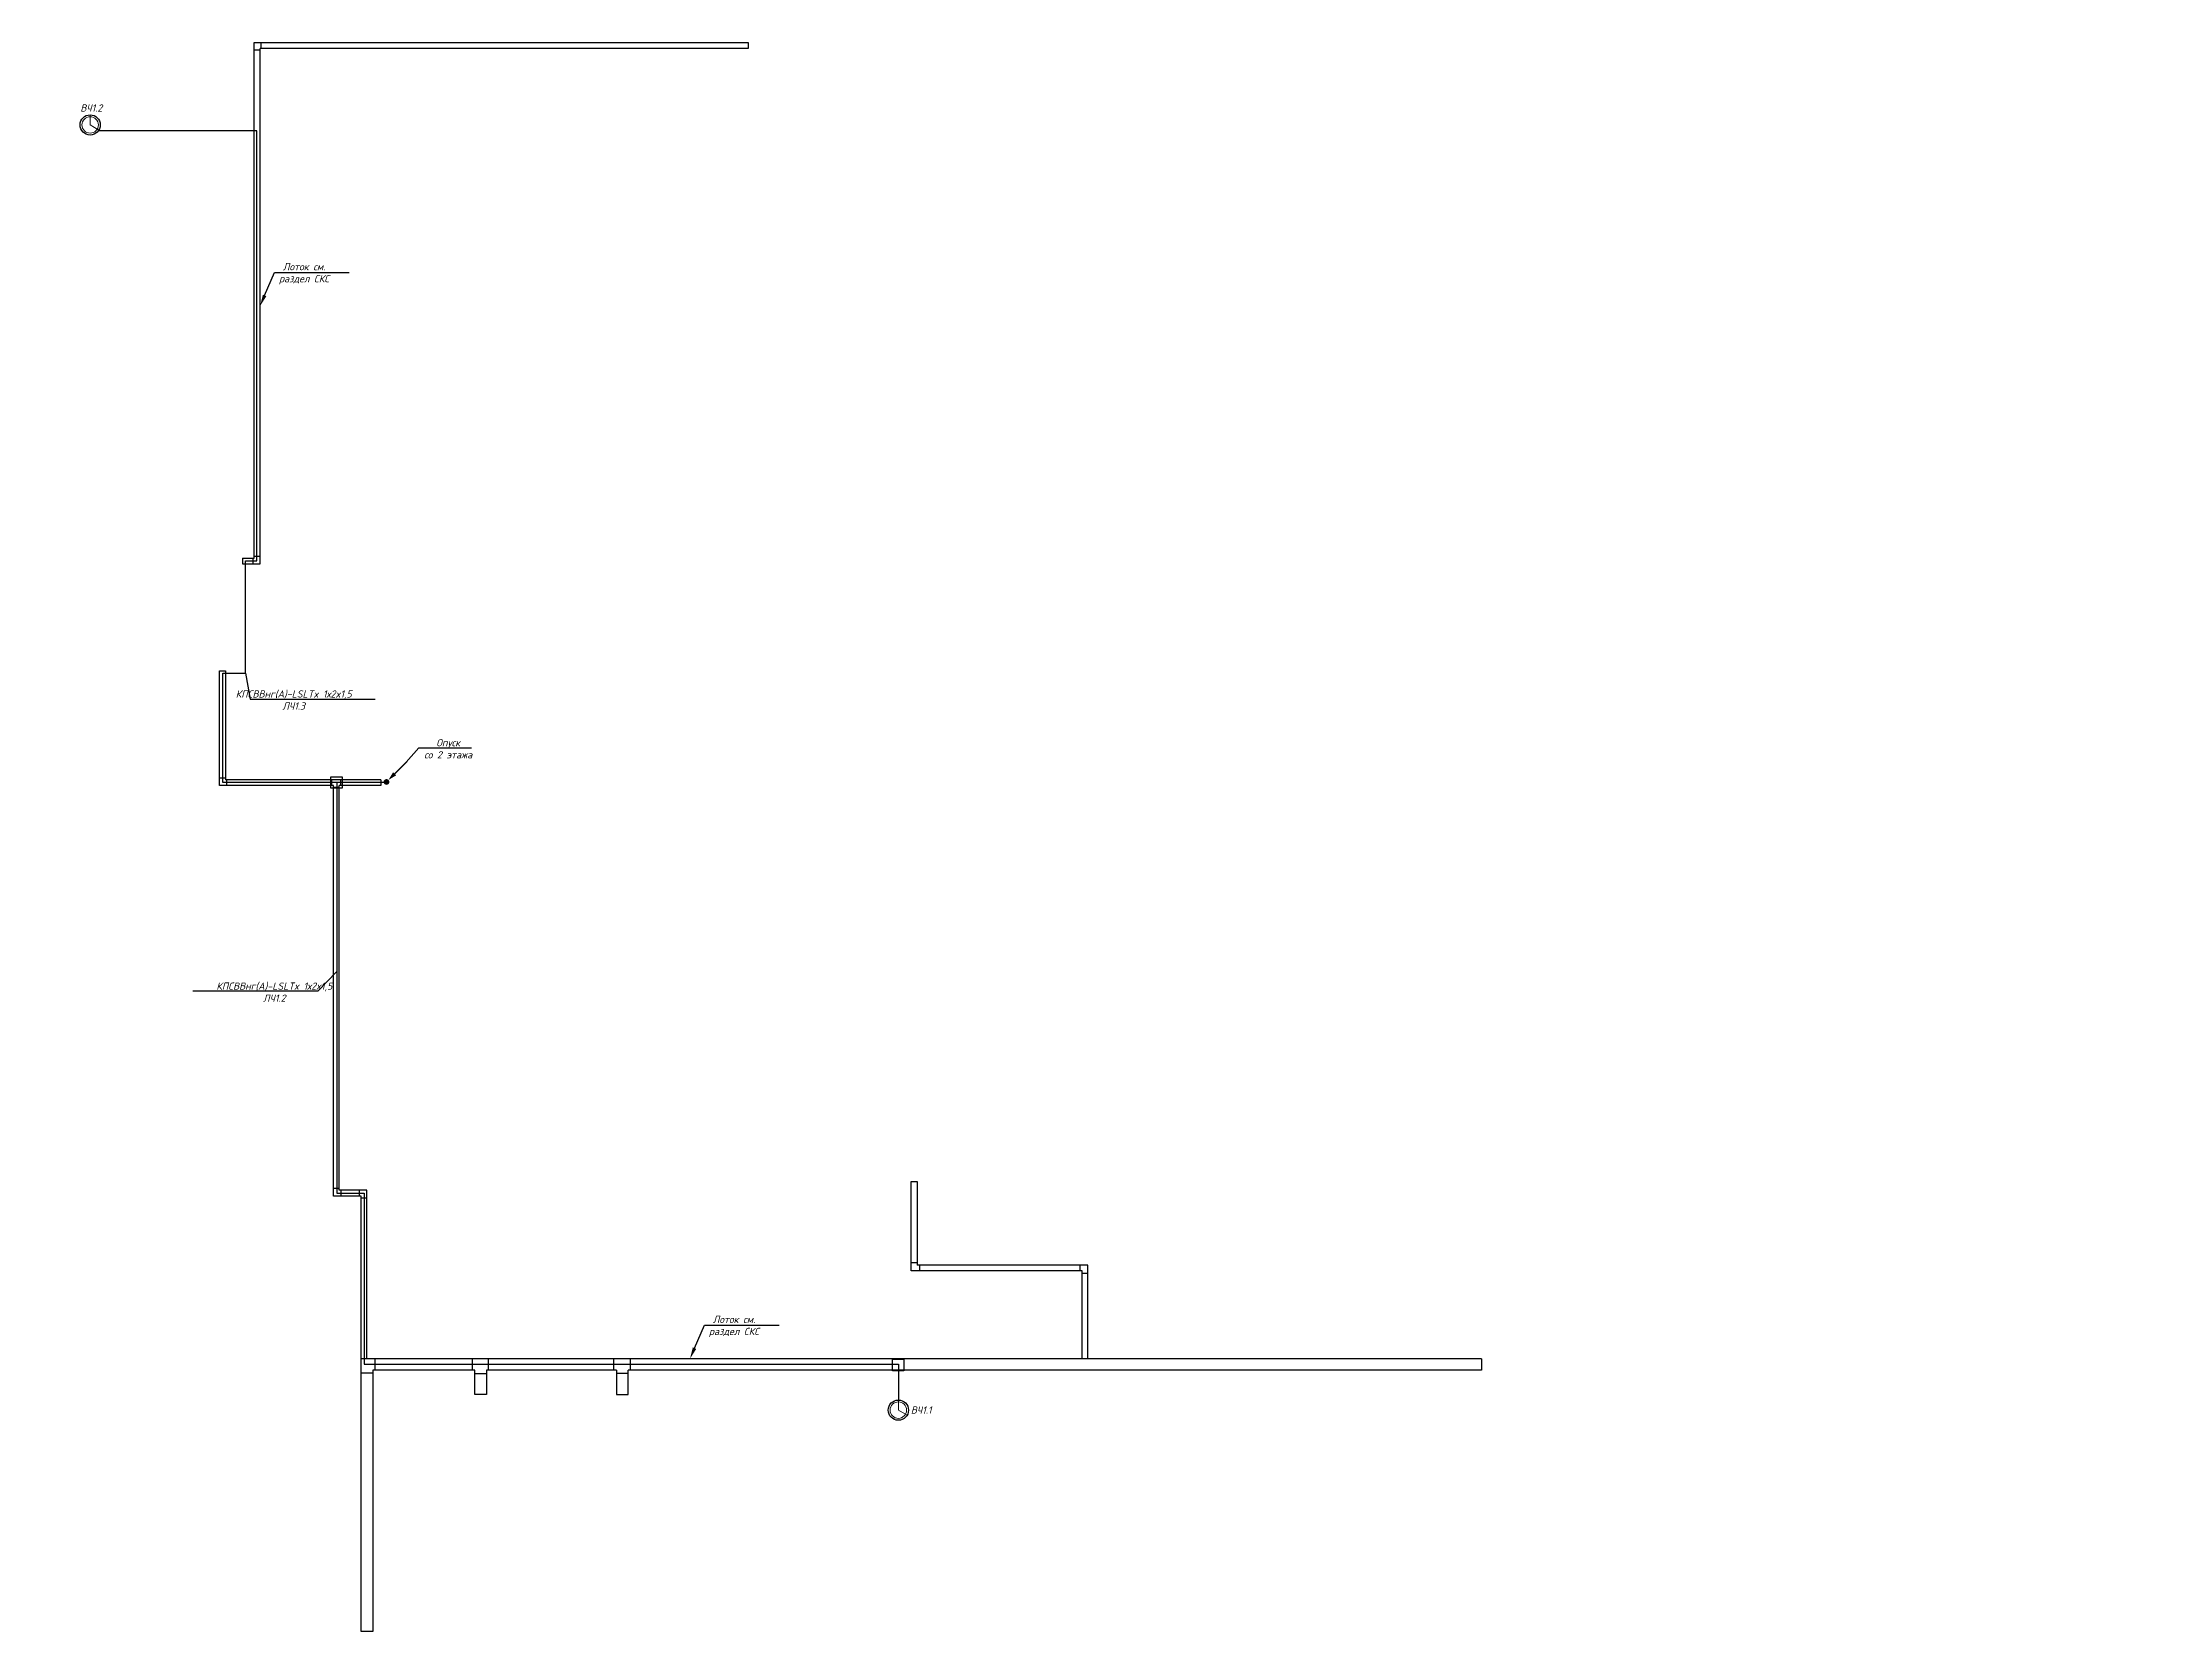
# Model space of a CAD drawing. Extents: x 69141456 to 70100388, y -33501327 to -33101377.
# Drawn here: x 69542364 to 69616059, y -33156410 to -33101377 of the extents above; entities that cross this region are included whole.
import ezdxf
from ezdxf import colors
from ezdxf.entities.mleader import LeaderData, LeaderLine
from ezdxf.enums import TextEntityAlignment as Align
from ezdxf.math import Vec2, Vec3

# ---------------------------------------------------------------- set-up
doc = ezdxf.new("R2010")
doc.units = 0
doc.header["$LTSCALE"] = 100
doc.set_wipeout_variables(frame=1)
doc.layers.add('PDF _СС_ЭЧС_Оборудование', color=1, linetype='Continuous')
doc.layers.add('СС. Текст', color=7, linetype='Continuous')
for name, color, linetype, lineweight in [('СС_СКК_Лоток', 170, 'Continuous', 25), ('СС_ЭЧС_Кабель', 180, 'Continuous', 30), ('СС_ЭЧС_Оборудование', 180, 'Continuous', 30)]:
    doc.layers.add(name, color=color, linetype=linetype, lineweight=lineweight)
doc.styles.add('ISOCPEUR', font='isocpeui.ttf', dxfattribs={"height": 250})

# ---------------------------------------------------------------- blocks, each defined once
blk = doc.blocks.new('ЧС1')
blk.add_wipeout([(35829, 16235), (35936, 16366), (36085, 16430), (36274, 16411), (36386, 16339), (36480, 16187), (36483, 15992), (36404, 15849), (36282, 15763), (36146, 15735), (35976, 15779), (35854, 15892), (35796, 16064), (35805, 16166)])
at = {"linetype": 'Continuous', "lineweight": 0}
for p, q in [((36146, 16435), (36146, 16085)), ((36146, 16085), (36446, 15906))]:
    blk.add_line(p, q, dxfattribs=at)
at = {"linetype": 'Continuous', "lineweight": 30}
blk.add_circle((36146, 16085), 350, dxfattribs=at)
at = {"lineweight": 0, "ltscale": 100}
blk.add_circle((36146, 16085), 285, dxfattribs=at)
blk = doc.blocks.new('1й этаж лоток')
at = {"layer": 'СС_СКК_Лоток'}
for p, q in [((313033, -83464), (313033, -65611)), ((313033, -65611), (330140, -65611)), ((313233, -65872), (313033, -65872)), ((330140, -65811), (313233, -65811)), ((313233, -83664), (313233, -65811)), ((313276, -65811), (313276, -65611)), ((330140, -65611), (330140, -65811)), ((312624, -83464), (313033, -83464)), ((312624, -83464), (312624, -83664)), ((312624, -83664), (313233, -83664)), ((312983, -83464), (312983, -83664)), ((313033, -83397), (313233, -83397)), ((311832, -91342), (311832, -87368)), ((311832, -87368), (312032, -87368)), ((312032, -87368), (312032, -91142)), ((312032, -91084), (311832, -91084)), ((315779, -91342), (311832, -91342)), ((315731, -91142), (312032, -91142)), ((312070, -91142), (312070, -91342)), ((315722, -91342), (315722, -91142)), ((317414, -91142), (315731, -91142)), ((315779, -105563), (315779, -91342)), ((315979, -105363), (315979, -91342)), ((317414, -91342), (315979, -91342)), ((316029, -91342), (316029, -91142)), ((317414, -91142), (317414, -91342)), ((315779, -91401), (315979, -91401)), ((315979, -105307), (315779, -105307)), ((316936, -105363), (315979, -105363)), ((316027, -105363), (316027, -105563)), ((316673, -105563), (316673, -105363)), ((316936, -111200), (316936, -105363)), ((335795, -108153), (335795, -105058)), ((335795, -105058), (335995, -105058)), ((335995, -105058), (335995, -107953)), ((316736, -105563), (315779, -105563)), ((316736, -111200), (316736, -105563)), ((316736, -105630), (316936, -105630)), ((335995, -107878), (335795, -107878)), ((341714, -108153), (335795, -108153)), ((341914, -107953), (335995, -107953)), ((336081, -107953), (336081, -108153)), ((341646, -108153), (341646, -107953)), ((341714, -111200), (341714, -108153)), ((341714, -108236), (341914, -108236)), ((341914, -111200), (341914, -107953)), ((316736, -120644), (316736, -111200)), ((355555, -111200), (316736, -111200)), ((317218, -111600), (317218, -111200)), ((320592, -111600), (320592, -111200)), ((321152, -111600), (321152, -111200)), ((325491, -111600), (325491, -111200)), ((326064, -111600), (326064, -111200)), ((355555, -111200), (355555, -111600)), ((317136, -111695), (316736, -111695)), ((320675, -111600), (317136, -111600)), ((317136, -111600), (317136, -120644)), ((320675, -112442), (320675, -111600)), ((320675, -111709), (321075, -111709)), ((325583, -111600), (321075, -111600)), ((321075, -111600), (321075, -112442)), ((325583, -111600), (325583, -112443)), ((325583, -111695), (325983, -111695)), ((355555, -111600), (325983, -111600)), ((325983, -112443), (325983, -111600)), ((321075, -112442), (320675, -112442)), ((325583, -112443), (325983, -112443)), ((317136, -120644), (316736, -120644))]:
    blk.add_line(p, q, dxfattribs=at)
blk = doc.blocks.new('*U66')
blk.add_hatch(color=256).paths.add_polyline_path([(-0.71, -0.71, 1), (0.71, 0.71, 1)])
blk.add_lwpolyline([(0.71, 0.71, 0, 1.5, 0), (2.83, 2.83, 2, 2, 0)], format="xyseb")
at = {"const_width": 0.5}
blk.add_lwpolyline([(2.83, 2.83), (7.07, 7.07)], dxfattribs=at)
blk = doc.blocks.new('_None')

msp = doc.modelspace()

# ---------------------------------------------------------------- linework, layer by layer
at = {"layer": 'PDF _СС_ЭЧС_Оборудование', "color": 180, "lineweight": 30, "true_color": 0x3f00ff}
for points in [[(69552352.6, -33126807.8), (69552750.1, -33126807.8), (69552750.1, -33127207.4), (69552352.6, -33127207.4)], [(69571812.4, -33146979.8), (69572209.9, -33146979.8), (69572209.9, -33147379.4), (69571812.4, -33147379.4)]]:
    msp.add_lwpolyline(points, close=True, dxfattribs=at)

# ---------------------------------------------------------------- block references
at = {"layer": 'СС_ЭЧС_Кабель', "color": 7, "xscale": 100, "yscale": 100, "zscale": 100}
msp.add_blockref('*U66', (69554281.3, -33126986.4), dxfattribs=at)

# ---------------------------------------------------------------- texts
at = {"layer": 'СС_ЭЧС_Оборудование', "color": 0, "lineweight": 30, "ltscale": 50, "style": 'ISOCPEUR'}
for s, p in [('ВЧ1.2', (69543673.1, -33103843.7)), ('ВЧ1.1', (69572450.2, -33148941.5))]:
    msp.add_text(s, height=250, dxfattribs=at).set_placement(p, align=Align.BOTTOM_LEFT)

# ---------------------------------------------------------------- leaders
at = {"layer": 'СС. Текст', "lineweight": 0}
ml = msp.add_multileader_mtext('Standard', dxfattribs=at)
ml.set_content('{\\C256;КПСВВнг(А)-LSLTx 1х2x1,5\\PЛЧ1.3}', color=7, style='ISOCPEUR')
ml.set_leader_properties(color=256)
ml.build(insert=Vec2(0, 0))
ml.multileader.update_dxf_attribs({"text_left_attachment_type": 6, "text_right_attachment_type": 6, "dogleg_length": 0.1, "arrow_head_size": 0, "scale": 100})
ctx = ml.context
ctx.base_point, ctx.scale, ctx.char_height, ctx.arrow_head_size, ctx.landing_gap_size, ctx.plane_origin = Vec3(69549571.2, -33124114.8), 100, 250, 0, 0, Vec3(69547746.3, -33124598.2)
ctx.left_attachment, ctx.right_attachment, ctx.text_align_type = 6, 6, 1
notes = []
notes.append((ctx, [(0, (1, 1, 0), (69549561.2, -33124114.8), (1, 0), 10, [(0, [(69549402, -33123224.1)], 0, [])])]))
ctx.mtext.insert, ctx.mtext.width, ctx.mtext.defined_height, ctx.mtext.alignment, ctx.mtext.flow_direction = Vec3(69551067.6, -33123814.8), 1299.834, 370.7, 2, 5
ml = msp.add_multileader_mtext('Standard', dxfattribs=at)
ml.set_content('{\\C256;КПСВВнг(А)-LSLTx 1х2x1,5\\PЛЧ1.2}', color=7, style='ISOCPEUR')
ml.set_leader_properties(color=256)
ml.build(insert=Vec2(0, 0))
ml.multileader.update_dxf_attribs({"text_left_attachment_type": 6, "text_right_attachment_type": 6, "dogleg_length": 0.1, "arrow_head_size": 0, "scale": 100})
ctx = ml.context
ctx.base_point, ctx.scale, ctx.char_height, ctx.arrow_head_size, ctx.landing_gap_size, ctx.plane_origin = Vec3(69548899, -33134233.3), 100, 250, 0, 0, Vec3(69549271.7, -33134716.7)
ctx.left_attachment, ctx.right_attachment, ctx.text_align_type = 6, 6, 1
notes.append((ctx, [(1, (1, 1, 0), (69551901.8, -33134233.3), (-1, 0), 10, [(0, [(69552547.8, -33133561.1)], 0, [])])]))
ctx.mtext.insert, ctx.mtext.width, ctx.mtext.defined_height, ctx.mtext.alignment, ctx.mtext.flow_direction = Vec3(69550395.4, -33133933.3), 1210.419, 370.7, 2, 5
at = {"layer": 'СС_СКК_Лоток', "color": 7}
ml = msp.add_multileader_mtext('Standard', dxfattribs=at)
ml.set_content('Лоток см. раздел СКС', color=7, style='ISOCPEUR')
ml.set_leader_properties()
ml.build(insert=Vec2(0, 0))
ml.multileader.update_dxf_attribs({"text_left_attachment_type": 6, "text_right_attachment_type": 6, "dogleg_length": 100, "arrow_head_size": 400})
ctx = ml.context
ctx.base_point, ctx.char_height, ctx.arrow_head_size, ctx.landing_gap_size, ctx.plane_origin = Vec3(69550502.1, -33109338.9), 250, 400, 0, Vec3(69556439.9, -33110529.5)
ctx.left_attachment, ctx.right_attachment, ctx.text_align_type = 6, 6, 1
notes.append((ctx, [(1, (1, 1, 0), (69550402.1, -33109338.9), (1, 0), 100, [(0, [(69549901.1, -33110503)], 0, [])])]))
ctx.mtext.insert, ctx.mtext.width, ctx.mtext.alignment, ctx.mtext.flow_direction = Vec3(69551428.5, -33109013.9), 2467.274, 2, 5
ml = msp.add_multileader_mtext('Standard', dxfattribs=at)
ml.set_content('Лоток см. раздел СКС', color=7, style='ISOCPEUR')
ml.set_leader_properties()
ml.build(insert=Vec2(0, 0))
ml.multileader.update_dxf_attribs({"text_left_attachment_type": 6, "text_right_attachment_type": 6, "dogleg_length": 100, "arrow_head_size": 400})
ctx = ml.context
ctx.base_point, ctx.char_height, ctx.arrow_head_size, ctx.landing_gap_size, ctx.plane_origin = Vec3(69565397.9, -33145801.5), 250, 400, 0, Vec3(69571335.6, -33146992.1)
ctx.left_attachment, ctx.right_attachment, ctx.text_align_type = 6, 6, 1
notes.append((ctx, [(1, (1, 1, 0), (69565297.9, -33145801.5), (1, 0), 100, [(0, [(69564796.9, -33146965.6)], 0, [])])]))
ctx.mtext.insert, ctx.mtext.width, ctx.mtext.alignment, ctx.mtext.flow_direction = Vec3(69566324.2, -33145476.5), 2467.274, 2, 5
at = {"layer": 'СС_ЭЧС_Кабель', "color": 7, "lineweight": 0}
ml = msp.add_multileader_mtext('Standard', dxfattribs=at)
ml.set_content('Опуск\\Pсо 2 этажа', color=7, style='ISOCPEUR')
ml.set_leader_properties()
ml.set_arrow_properties(name='NONE')
ml.build(insert=Vec2(0, 0))
ml.multileader.update_dxf_attribs({"text_left_attachment_type": 6, "text_right_attachment_type": 6, "dogleg_length": 100, "arrow_head_size": 400})
ctx = ml.context
ctx.base_point, ctx.char_height, ctx.arrow_head_size, ctx.landing_gap_size, ctx.plane_origin = Vec3(69555498.3, -33125803.5), 250, 400, 0, Vec3(69563145.9, -33127360.2)
ctx.left_attachment, ctx.right_attachment, ctx.text_align_type = 6, 6, 1
notes.append((ctx, [(1, (1, 1, 0), (69555398.3, -33125803.5), (1, 0), 100, [(0, [(69554965.1, -33126297.6)], 0, [])])]))
ctx.mtext.insert, ctx.mtext.width, ctx.mtext.alignment, ctx.mtext.flow_direction = Vec3(69556420.7, -33125503.5), 1991.197, 2, 5
for ctx, leaders in notes:
    for number, flags, end, landing, length, lines in leaders:
        leader = LeaderData()
        leader.index, (leader.has_last_leader_line, leader.has_dogleg_vector, leader.attachment_direction) = number, flags
        leader.last_leader_point, leader.dogleg_vector, leader.dogleg_length = Vec3(end), Vec3(landing), length
        for number, points, colour, breaks in lines:
            line = LeaderLine()
            line.index, line.vertices, line.color, line.breaks = number, Vec3.list(points), colors.encode_raw_color(colour), breaks
            leader.lines.append(line)
        ctx.leaders.append(leader)

# ---------------------------------------------------------------- next in the draw order: block references
at = {"layer": 'СС_ЭЧС_Оборудование'}
for p in [(69507868.6, -33120314.3), (69535871.6, -33164830)]:
    msp.add_blockref('ЧС1', p, dxfattribs=at)

# ---------------------------------------------------------------- next in the draw order: linework, layer by layer
at = {"layer": 'СС_ЭЧС_Кабель', "color": 5}
for points in [[(69552560.2, -33127003.5), (69548613.2, -33127003.5), (69548613.2, -33123224.1), (69549402, -33123224.1), (69549402, -33119333.5), (69549793.6, -33119333.5), (69549793.6, -33104439.7), (69544299.2, -33104439.7)], [(69554276.1, -33127003.5), (69552560.2, -33127003.5), (69552560.2, -33141229.5), (69553511.4, -33141229.5), (69553511.4, -33147147.5), (69572017.1, -33147147.5), (69572017.1, -33148394.9)]]:
    msp.add_lwpolyline(points, dxfattribs=at)

# ---------------------------------------------------------------- next in the draw order: block references
msp.add_blockref('1й этаж лоток', (69236668.4, -33035766))

doc.saveas('drawing.dxf')
